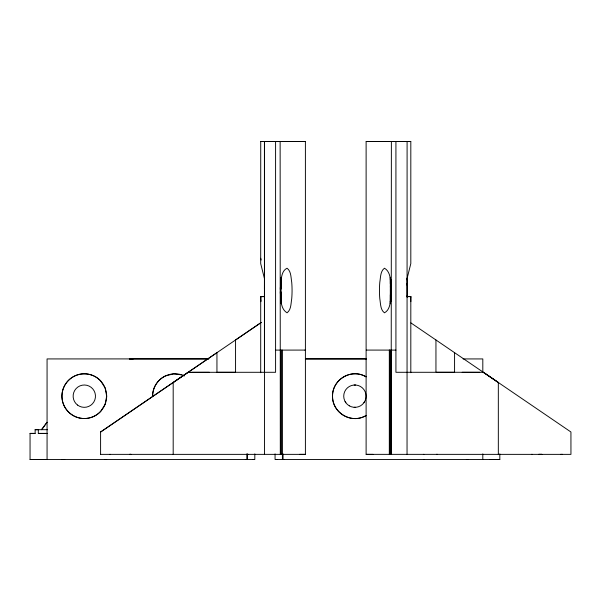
<?xml version="1.0" encoding="UTF-8"?>
<svg xmlns="http://www.w3.org/2000/svg" width="601" height="601" viewBox="0 0 601 601"><rect width="100%" height="100%" fill="white"/><g stroke="black" fill="none" stroke-linecap="round" stroke-linejoin="round"><path stroke-width="0.9" d="M173.186 454.379L173.186 382.514L216.946 352.674L216.946 372.274M264.425 296.503L260.699 296.503L260.699 301.664L260.729 299.922M260.699 297.082L260.699 296.654L264.425 296.654M260.729 301.634L260.729 296.624M264.417 297.082L264.455 291.883M264.417 289.111L264.455 279.337M275.589 141.551L275.589 372.289L188.083 372.312L100.57 432.029L261.36 322.391M281.058 291.913L281.058 303.678L281.058 277.346L281.05 289.111M282.402 453.905L282.402 459.472L284.536 459.472M283.063 459.472L283.063 453.883M373.033 454.371L366.114 454.364L366.122 141.536L410.821 141.543L410.814 263.599L407.095 278.496M389.32 454.371L389.32 350.098M389.741 454.379L389.741 350.098M390.462 301.664L390.462 283.942M391.041 454.379L391.041 350.098M391.161 454.379L391.379 141.551M391.206 454.379L391.206 350.098M498.304 382.484L483.407 372.289L395.924 372.289L395.924 141.551M407.042 454.379L407.095 141.543M410.814 372.695L410.814 296.503L407.095 296.503L407.08 295.865M435.95 371.869L435.95 339.978M454.574 372.274L454.574 352.674M482.806 459.48L482.806 453.898M482.813 371.966L482.813 358.932L463.086 358.932M489.62 459.48L499.822 459.472L499.822 453.89M366.167 454.356L570.95 454.371L570.935 432.006L410.889 322.895M391.138 291.387C390.462 283.912 391.777 272.268 384.46 268.211C380.245 271.261 380.643 277.609 379.794 282.282A21.891 4.643 90 0 0 379.794 298.735C380.643 303.415 380.245 309.755 384.46 312.813C391.409 309.23 390.342 298.329 391.138 291.387L391.206 293.318L390.334 293.288M407.095 284.371L407.095 283.942M390.297 279.6L390.334 277.377L390.334 301.664L390.334 301.139L391.206 301.139M188.083 372.357L189.976 372.289M391.138 289.78L391.206 287.714L390.334 287.729M280.306 293.318L280.374 291.387M363.936 402.738L364.687 401.551M41.8 429.677L47.066 422.233L41.394 429.677M100.592 432.006L100.592 454.356M261.39 322.376L235.562 339.978L235.569 371.869M364.416 416.41C350.421 423.675 331.91 411.925 332.526 396.172C331.91 380.41 350.428 368.661 364.416 375.933A22.357 22.237 90 0 1 366.092 376.774M275.063 453.898L275.063 459.457L277.459 459.457M264.425 278.496L260.699 263.599L260.729 141.52L305.398 141.536L305.406 454.364L100.57 454.371M305.361 454.364L299.606 454.356M252.743 459.457L254.816 459.457L254.816 453.898M366.31 350.082L390.184 350.098M304.97 350.09L305.406 350.082L281.336 350.098M191.779 372.32L209.321 372.289M254.411 459.464L30.05 459.472L30.05 433.404L35.151 433.404L35.121 429.685L47.622 429.685M423.374 459.472L423.9 459.48M467.758 459.48L466.361 459.472M260.729 141.52L305.353 141.536M410.806 141.52L366.174 141.536M390.334 279.36L390.334 279.886L391.206 279.886M390.334 280.404L391.206 280.404M390.334 281.08L391.206 281.08M390.334 281.907L391.206 281.907M390.688 282.29L391.206 282.29M390.334 282.868L391.206 282.868M391.206 283.942L390.334 283.942L390.334 279.886M390.334 285.129L391.206 285.129M390.334 289.111L391.206 289.111M390.334 290.516L391.206 290.516M390.334 291.913L391.206 291.913M391.206 294.625L390.334 294.625L390.334 303.648M390.334 295.895L391.206 295.895M410.821 297.082L410.814 296.654L407.095 296.654L407.095 297.082M390.334 297.082L391.206 297.082M390.334 298.164L391.206 298.164M390.688 298.742L391.206 298.742M390.334 299.118L391.206 299.118M390.334 299.944L391.206 299.944M390.334 300.62L391.206 300.62M391.206 301.281L390.327 301.281L390.334 303.648M275.596 350.098L280.682 350.098M390.838 350.098L395.924 350.098M133.264 358.895L129.35 358.895L208.84 358.895L47.066 358.932L47.066 459.48L30.05 459.472M305.511 358.895L366.467 358.895L305.406 358.917M217.547 372.289L235.051 372.289M436.461 372.289L453.965 372.289M354.192 385.016L355.597 385.016M354.192 407.32L355.597 407.32M35.121 429.685L38.314 429.685L38.314 433.411L47.066 433.411M38.314 433.411L47.622 433.411M35.121 433.404L30.05 433.404M109.6 454.356L109.457 454.364M110.396 454.371L110.111 454.371M131.056 454.364L129.628 454.364L131.048 454.364M531.705 454.356L531.389 454.356M531.975 454.371L532.358 454.371M538.706 454.364L541.899 454.364L538.706 454.364M560.5 454.371L561.582 454.371M561.755 454.356L562.326 454.364L561.927 454.364M423.367 454.371L423.848 454.371M64.705 459.472L61.941 459.48L62.639 459.48M105.1 459.48L106.67 459.472L105.971 459.472M245.343 459.472L247.469 459.472L247.469 453.905M499.822 459.472L275.468 459.464M462.192 372.289L479.733 372.32M247.672 454.371L248.153 454.371M181.893 374.896L173.576 373.845L165.455 375.933A22.357 22.237 -90 0 0 152.601 396.172A22.365 22.365 0 0 1 181.893 374.896L184.499 375.933M483.429 372.357L498.327 382.521L498.327 454.379M345.102 401.551L345.853 402.738M260.729 258.25L261.142 260.015M280.306 287.714L280.374 289.78M410.814 301.664L410.799 296.624M407.08 279.337L407.095 279.886M407.08 283.92L407.095 285.129M281.05 279.36L281.058 281.08M281.05 299.944L281.05 301.664M280.134 141.551L280.306 454.379M264.47 454.379L264.44 141.528L264.425 372.485M407.08 278.203L407.08 296.939M390.462 279.856L390.462 287.736M282.2 350.098L282.2 454.371M281.771 350.098L281.771 454.379M280.472 350.098L280.472 454.379M260.699 296.503L260.699 372.695M246.808 453.883L246.808 459.472M364.431 416.433A22.357 22.237 90 0 0 366.092 415.569A22.365 22.365 0 0 1 337.762 410.543A22.365 22.365 0 0 1 337.762 381.793A22.365 22.365 0 0 1 366.077 376.797M280.412 287.714C281.043 295.654 279.307 308.283 287.053 312.813C291.275 309.755 290.869 303.415 291.725 298.735A21.891 4.643 -90 0 0 291.725 282.282C290.869 277.609 291.275 271.261 287.053 268.211C280.517 271.306 281.313 281.336 280.412 287.714M106.67 396.172L105.1 404.405L100.607 411.482A22.74 22.41 90 0 1 91.217 417.44L88.497 418.146A23.672 22.996 90 0 1 77.394 417.447C70.234 415.118 64.495 409.041 62.639 401.731A21.358 20.351 90 0 1 62.639 390.612C64.495 383.31 70.227 377.21 77.394 374.896A23.672 22.996 90 0 1 88.497 374.205L91.217 374.896A22.74 22.41 90 0 1 100.615 380.861L105.1 387.938L106.67 396.172M106.497 398.974L105.934 401.731A22.365 22.365 0 0 1 72.323 415.058A22.365 22.365 0 0 1 70.047 378.938A22.365 22.365 0 0 1 105.1 387.938L105.934 390.612A22.365 22.365 0 0 1 106.497 398.974M436.589 454.364L437.303 454.364L436.589 454.364M391.206 286.399L390.334 286.399L391.206 286.399M77.552 405.066A11.171 11.171 0 0 0 95.386 397.569A11.171 11.171 0 0 0 79.978 385.872A11.171 11.171 0 0 0 77.552 405.066M349.309 405.84A11.171 11.171 0 0 0 366.069 396.172A11.171 11.171 0 0 0 349.309 386.496A11.171 11.171 0 0 0 349.309 405.84"/></g></svg>
